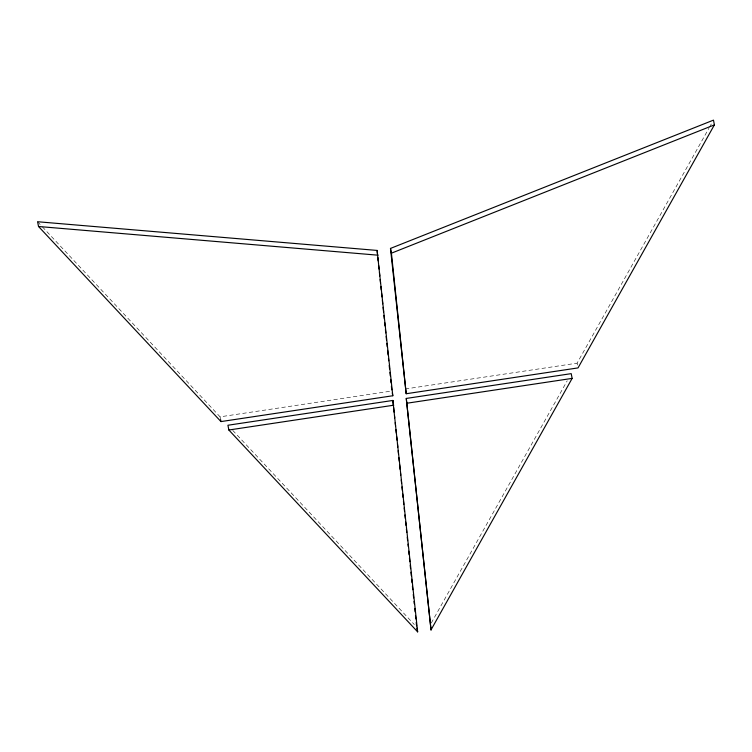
<?xml version="1.0" encoding="UTF-8"?>
<svg xmlns="http://www.w3.org/2000/svg" width="752" height="752" viewBox="0 0 752 752"><rect width="100%" height="100%" fill="white"/><g stroke="black" fill="none" stroke-linecap="round" stroke-linejoin="round"><path stroke-width="0.56" stroke-dasharray="3.76 2.82" d="M431.253 623.06L567.205 380.794M577.47 365.058L577.104 363.16L708.892 128.301M709.465 127.276L712.332 122.172M42.403 226.869L220.054 416.834L390.72 391.172M405.272 388.991L577.104 363.16M37.6 221.737L41.604 226.014M232.725 430.379L414.314 624.555M220.054 416.834L220.609 419.682"/><path stroke-width="1.13" d="M431.028 629.856L572.14 378.388L571.219 373.641L406.268 398.438L431.028 629.856L406.268 398.438M714.4 124.879L578.025 367.907L406.193 393.738L390.485 248.423L713.479 120.132L714.4 124.879L391.416 253.18L406.193 393.738M220.975 421.581L392.807 395.749L377.1 250.435L37.6 221.737L38.521 226.493L220.975 421.581L220.609 419.682M392.873 400.449L227.922 425.247L228.852 430.003L417.642 631.868L392.873 400.449L393.371 405.121M228.852 430.003L393.804 405.196M407.189 403.185L572.14 378.388M38.521 226.493L378.021 255.191M390.485 248.423L391.416 253.18M392.253 392.901L392.807 395.749M416.899 628.07L417.642 631.868M377.1 250.435L377.589 255.088M377.833 257.41L378.2 260.897M378.688 265.541L379.055 269.028M379.422 272.506L379.788 275.993M380.155 279.481L380.521 282.968M380.888 286.446L381.255 289.934M381.621 293.421L381.988 296.908M382.354 300.386L382.721 303.874M383.088 307.361L383.576 312.005M383.943 315.492L384.31 318.98M384.676 322.458L385.043 325.945M385.409 329.432L385.776 332.92M386.143 336.398L386.509 339.885M386.876 343.373L387.242 346.86M387.609 350.338L388.098 354.991M388.464 358.478L388.709 360.8M389.198 365.444L389.564 368.931M389.931 372.409L390.297 375.897M390.664 379.384L391.031 382.871M391.397 386.349L391.764 389.837M393.616 407.462L394.104 412.134M394.471 415.64L394.725 417.971M395.214 422.652L395.58 426.149M395.947 429.655L396.323 433.161M396.689 436.668L397.056 440.174M397.423 443.68L397.789 447.186M398.165 450.692L398.532 454.199M398.898 457.705L399.265 461.202M399.641 464.708L400.13 469.389M400.496 472.886L400.741 475.226M401.23 479.898L401.606 483.404M401.972 486.911L402.339 490.417M402.705 493.923L403.081 497.429M403.448 500.935L403.815 504.432M404.181 507.938L404.548 511.445M404.924 514.951L405.29 518.457M405.657 521.963L406.024 525.469M406.4 528.976L406.766 532.482M407.255 537.154L407.622 540.66M407.998 544.166L408.242 546.497M408.731 551.169L409.097 554.675M409.464 558.181L409.84 561.688M410.207 565.194L410.573 568.7M410.94 572.206L411.306 575.712M411.682 579.219L412.049 582.725M412.416 586.222L412.782 589.728M413.28 594.409L413.647 597.906M414.014 601.412L414.258 603.753M414.756 608.424L415.123 611.931M415.489 615.437L415.856 618.943M416.223 622.449L416.599 625.955"/></g></svg>
